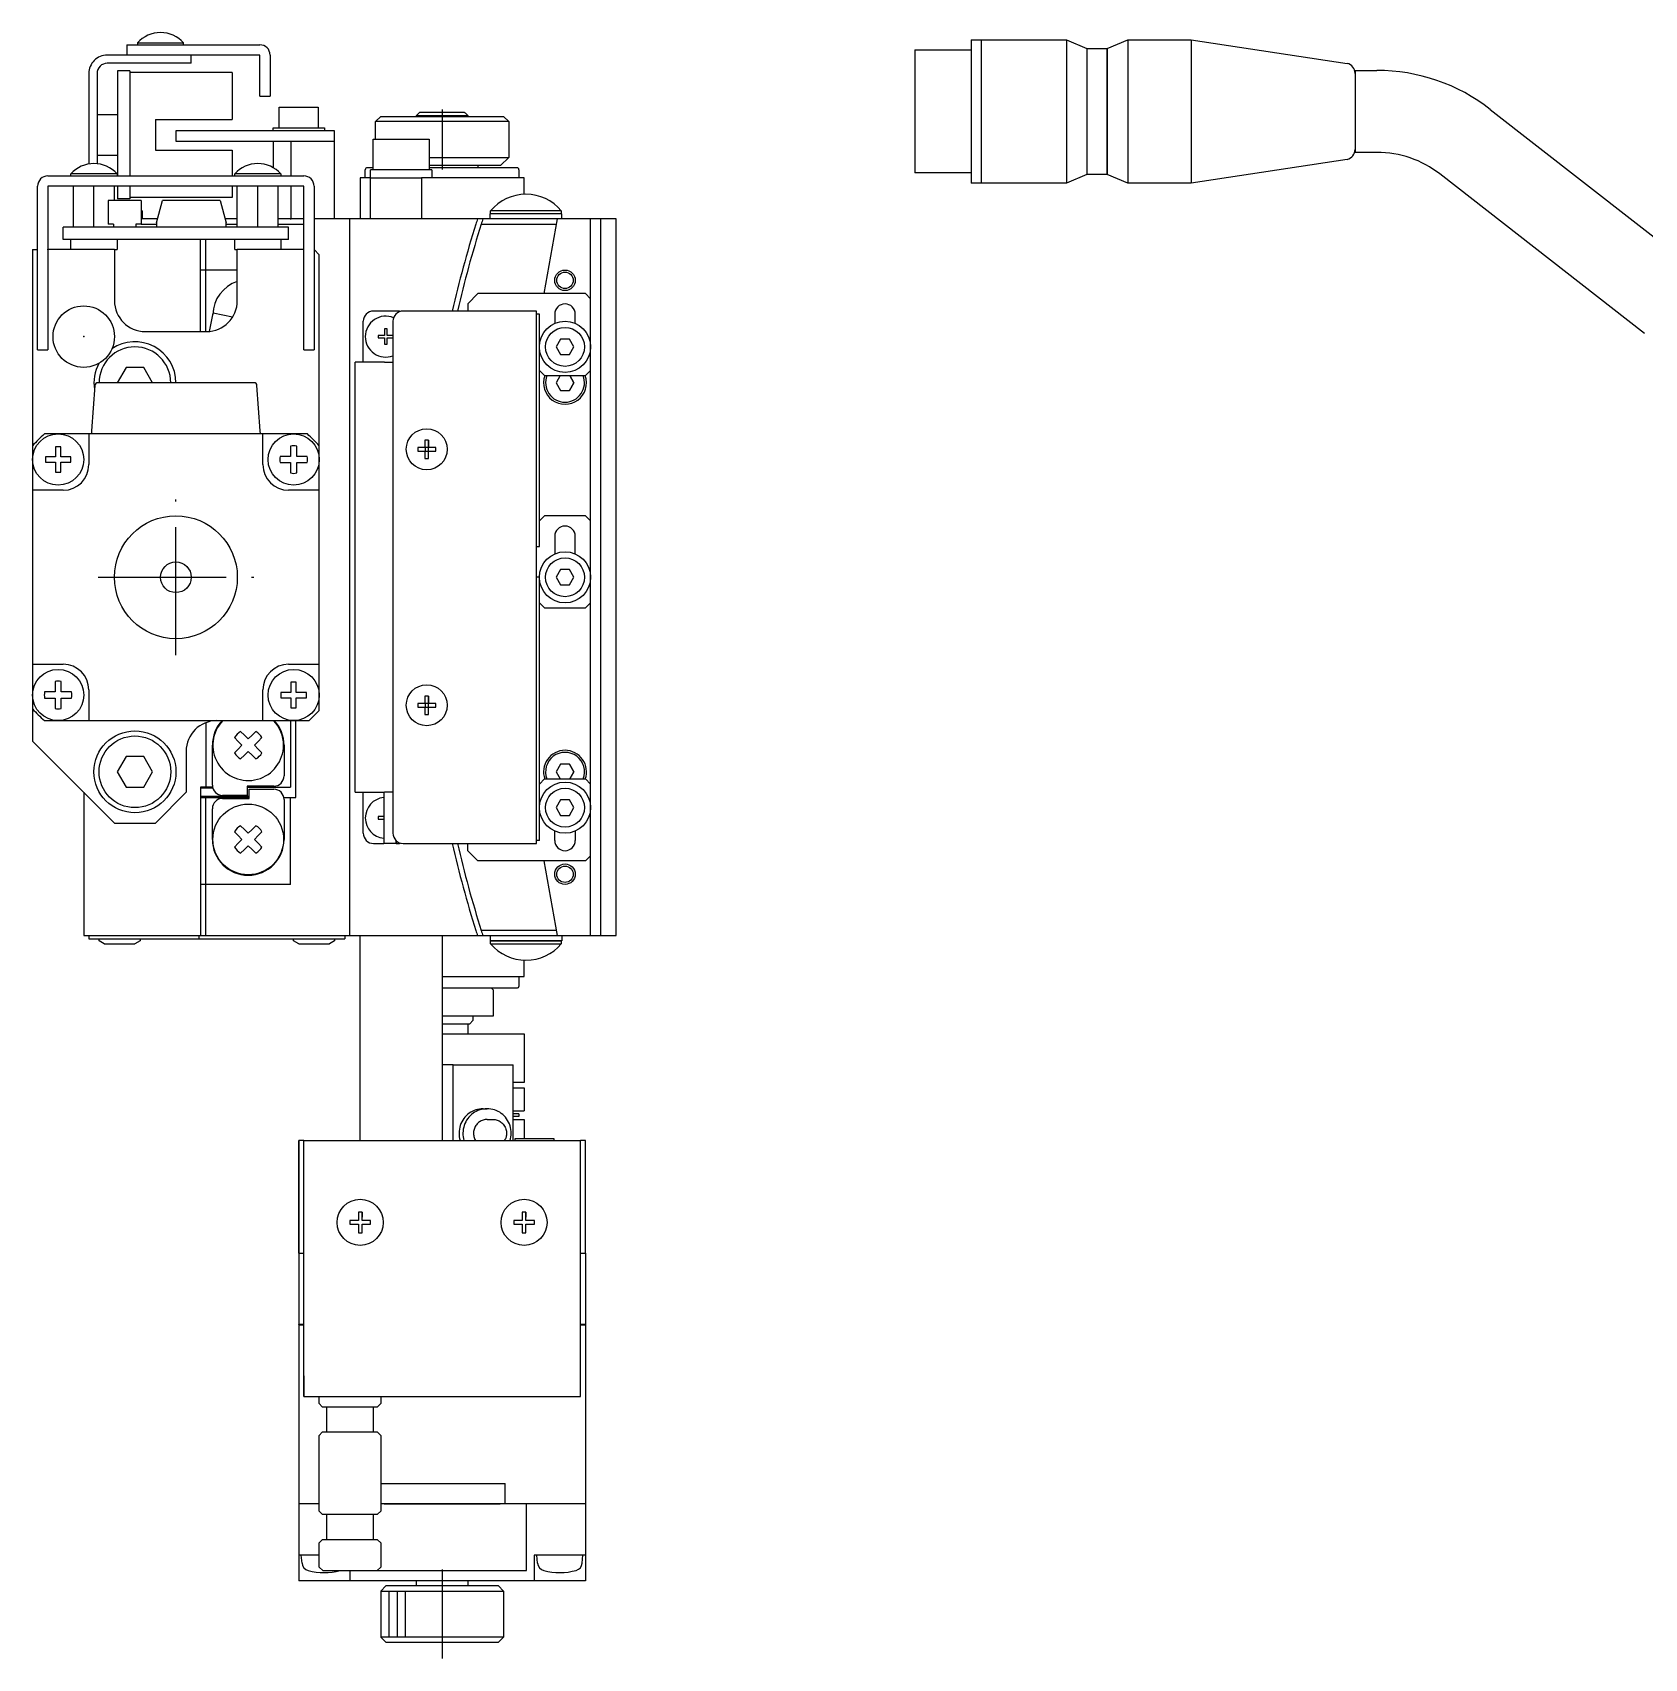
# Model space of a CAD drawing. Extents: x -87 to 396, y 22 to 492.
# Drawn here: x -87.1 to 70.3, y 202.1 to 360.9 of the extents above; entities that cross this region are included whole.
import ezdxf

# ---------------------------------------------------------------- set-up
doc = ezdxf.new("R2010")
doc.units = 0
doc.header["$LTSCALE"] = 10
doc.linetypes.add('CENTER', pattern=[2, 1.25, -0.25, 0.25, -0.25])
doc.layers.get('0').update_dxf_attribs({"linetype": 'CONTINUOUS'})
doc.layers.add('10', color=7, linetype='CONTINUOUS')

msp = doc.modelspace()

# ---------------------------------------------------------------- linework, layer by layer
at = {"color": 7, "linetype": 'CONTINUOUS'}
for p, q in [((-75.594207, 360.742959), (-75.596589, 360.747845)), ((-75.594207, 360.742959), (-75.596589, 360.747845)), ((-73.568785, 360.747845), (-73.571169, 360.742959)), ((-77.882687, 359.724371), (-77.882687, 358.724371)), ((-77.882687, 359.724371), (-64.882687, 359.724371)), ((-76.832687, 359.908685), (-74.582687, 359.908685)), ((-76.832687, 359.908685), (-76.832687, 359.724371)), ((-74.582687, 359.908685), (-72.332687, 359.908685)), ((-72.332687, 359.724371), (-72.332687, 359.908685)), ((-0.932479, 359.222473), (-0.932479, 353.222475)), ((-0.932479, 359.222473), (4.567521, 359.222473)), ((4.567521, 360.222473), (4.567521, 353.222475)), ((4.567521, 360.222473), (5.567523, 360.222473)), ((5.567523, 360.222473), (5.567523, 353.222475)), ((5.567523, 360.222473), (5.567523, 353.222475)), ((5.567523, 360.222473), (13.874523, 360.222473)), ((13.874523, 360.222473), (13.874523, 353.222475)), ((13.874523, 360.222473), (15.874523, 359.372475)), ((15.874523, 359.372475), (15.874523, 353.222475)), ((15.874523, 359.372475), (17.874523, 359.372475)), ((17.874523, 359.372475), (19.874523, 360.222473)), ((17.874523, 359.372475), (17.874523, 353.222475)), ((17.874523, 353.222475), (17.874523, 359.372475)), ((19.874523, 360.222473), (19.874523, 353.222475)), ((19.874523, 360.222473), (26.067523, 360.222473)), ((26.067523, 360.222473), (26.067523, 353.222475)), ((26.067523, 360.222473), (41.301505, 357.906799)), ((-64.882687, 358.724371), (-79.782687, 358.724371)), ((-71.582687, 357.924371), (-79.782687, 357.924371)), ((-71.582687, 357.924371), (-71.582687, 358.724371)), ((-64.882687, 354.724371), (-64.882687, 358.724371)), ((-63.882687, 358.724371), (-63.882687, 354.724371)), ((-81.582687, 356.924371), (-81.582687, 348.076929)), ((-80.782687, 356.924371), (-80.782687, 348.103901)), ((-77.582687, 357.174371), (-78.782687, 357.174371)), ((-78.782687, 357.174371), (-78.782687, 346.924371)), ((-77.582687, 357.174371), (-77.582687, 346.924371)), ((-67.582687, 357.024371), (-77.582687, 357.024371)), ((-67.582687, 357.024371), (-67.582687, 352.424371)), ((42.067523, 357.222475), (42.067523, 349.222475)), ((42.067523, 357.222475), (44.205111, 357.222475)), ((-64.882687, 354.724371), (-63.882687, 354.724371)), ((-80.782687, 352.924371), (-78.782687, 352.924371)), ((-62.982687, 353.624371), (-61.082687, 353.624371)), ((-62.982687, 351.624371), (-62.982687, 353.624371)), ((-61.082687, 353.624371), (-59.182687, 353.624371)), ((-59.182687, 353.624371), (-59.182687, 351.624371)), ((-53.582687, 352.224371), (-53.082687, 352.724371)), ((-53.082687, 352.724371), (-41.082687, 352.724371)), ((-49.582687, 352.824371), (-49.332687, 353.074371)), ((-49.582687, 352.824371), (-44.582687, 352.824371)), ((-49.582687, 352.72439), (-49.582687, 352.824371)), ((-49.332687, 353.074371), (-49.282687, 353.124371)), ((-44.882687, 353.124371), (-49.282687, 353.124371)), ((-44.882687, 353.124371), (-44.832687, 353.074371)), ((-44.832687, 353.074371), (-44.582687, 352.824371)), ((-44.582687, 352.824371), (-44.582687, 352.72439)), ((-41.082687, 352.724371), (-40.582687, 352.224371)), ((-0.932479, 353.222475), (-0.932479, 347.222477)), ((4.567521, 353.222475), (4.567521, 346.222475)), ((5.567523, 353.222475), (5.567523, 346.222475)), ((5.567523, 353.222475), (5.567523, 346.222475)), ((13.874523, 353.222475), (13.874523, 346.222475)), ((15.874523, 353.222475), (15.874523, 347.072475)), ((17.874523, 353.222475), (17.874523, 347.072475)), ((17.874523, 347.072475), (17.874523, 353.222475)), ((19.874523, 353.222475), (19.874523, 346.222475)), ((26.067523, 353.222475), (26.067523, 346.222475)), ((55.273999, 353.416829), (75.250953, 337.838619)), ((-75.082687, 352.424371), (-67.582687, 352.424371)), ((-75.082687, 352.424371), (-75.082687, 349.424371)), ((-73.082687, 351.324371), (-73.082687, 350.324371)), ((-57.582687, 351.324371), (-73.082687, 351.324371)), ((-63.582687, 351.624371), (-61.082687, 351.624371)), ((-63.582687, 351.324371), (-63.582687, 351.624371)), ((-61.082687, 351.624371), (-58.582687, 351.624371)), ((-58.582687, 351.624371), (-58.582687, 351.324371)), ((-57.582687, 342.724371), (-57.582687, 351.324371)), ((-40.582687, 352.224371), (-53.582687, 352.224371)), ((-53.582687, 350.524371), (-53.582687, 352.224371)), ((-40.582687, 352.224371), (-40.582687, 348.724371)), ((-75.082687, 349.424371), (-67.582687, 349.424371)), ((-73.082687, 350.324371), (-57.582687, 350.324371)), ((-67.582687, 349.424371), (-67.582687, 346.924371)), ((-63.582687, 350.324371), (-63.582687, 347.722447)), ((-61.819417, 346.924371), (-61.819417, 350.324371)), ((-53.832687, 350.524371), (-48.332687, 350.524371)), ((-53.832687, 347.524371), (-53.832687, 350.524371)), ((-48.332687, 350.524371), (-48.332687, 347.524371)), ((-78.782687, 348.924371), (-80.782687, 348.924371)), ((-66.096589, 347.947845), (-66.094205, 347.942958)), ((-64.071168, 347.942958), (-64.068784, 347.947845)), ((-48.332687, 348.724371), (-47.082687, 348.724371)), ((-47.082687, 347.924371), (-48.332687, 347.924371)), ((-47.082687, 348.724371), (-46.814862, 348.724371)), ((-41.382687, 347.924371), (-47.082687, 347.924371)), ((-46.814862, 348.724371), (-40.582687, 348.724371)), ((-43.582687, 347.924371), (-43.582687, 347.724371)), ((-40.582687, 348.724371), (-41.382687, 347.924371)), ((41.301505, 348.538149), (26.067523, 346.222475)), ((44.205111, 349.222475), (42.067523, 349.222475)), ((-85.582687, 346.924371), (-60.582687, 346.924371)), ((-78.832687, 347.108685), (-83.332687, 347.108685)), ((-83.332687, 346.924371), (-83.332687, 347.108685)), ((-78.832687, 347.108685), (-78.832687, 346.924371)), ((-62.832687, 347.108685), (-67.332687, 347.108685)), ((-67.332687, 346.924371), (-67.332687, 347.108685)), ((-62.832687, 347.108685), (-62.832687, 346.924371)), ((-54.082687, 346.724371), (-55.082687, 346.724371)), ((-55.082687, 346.724371), (-55.082687, 342.724371)), ((-54.582687, 346.724371), (-54.582687, 347.524371)), ((-53.832687, 347.724371), (-54.382687, 347.724371)), ((-48.082687, 347.524371), (-54.082687, 347.524371)), ((-54.082687, 346.724371), (-54.082687, 347.524371)), ((-54.082687, 342.724371), (-54.082687, 346.724371)), ((-54.082687, 346.724371), (-49.082687, 346.724371)), ((-39.082687, 346.724371), (-49.082687, 346.724371)), ((-49.082687, 346.724371), (-49.082687, 342.724371)), ((-39.782687, 347.724371), (-48.332687, 347.724371)), ((-48.082687, 347.524371), (-48.082687, 346.724371)), ((-39.582687, 347.524371), (-39.582687, 346.724371)), ((-39.082687, 345.120398), (-39.082687, 346.724371)), ((4.567521, 347.222477), (-0.932479, 347.222477)), ((5.567523, 346.222475), (4.567521, 346.222475)), ((13.874523, 346.222475), (5.567523, 346.222475)), ((15.874523, 347.072475), (13.874523, 346.222475)), ((17.874523, 347.072475), (15.874523, 347.072475)), ((19.874523, 346.222475), (17.874523, 347.072475)), ((26.067523, 346.222475), (19.874523, 346.222475)), ((70.331447, 331.530017), (50.354493, 347.108227)), ((-86.582687, 329.924371), (-86.582687, 345.924371)), ((-85.582687, 345.924371), (-85.582687, 329.924371)), ((-60.582687, 345.924371), (-85.582687, 345.924371)), ((-83.082687, 341.924371), (-83.082687, 345.924371)), ((-81.082687, 341.924371), (-81.082687, 345.924371)), ((-79.082687, 344.524371), (-79.082687, 345.924371)), ((-78.782687, 345.924371), (-78.782687, 344.674371)), ((-77.582687, 344.674371), (-78.782687, 344.674371)), ((-77.582687, 345.924371), (-77.582687, 344.674371)), ((-67.582687, 344.824371), (-77.582687, 344.824371)), ((-67.582687, 345.924371), (-67.582687, 344.824371)), ((-67.082687, 341.924371), (-67.082687, 345.924371)), ((-65.082687, 341.924371), (-65.082687, 345.924371)), ((-63.082687, 341.924371), (-63.082687, 345.924371)), ((-61.819417, 342.724371), (-61.819417, 345.924371)), ((-60.582687, 329.924371), (-60.582687, 345.924371)), ((-59.582687, 345.924371), (-59.582687, 329.924371)), ((-76.482687, 344.524371), (-79.682687, 344.524371)), ((-79.682687, 344.524371), (-79.682687, 342.224371)), ((-76.482687, 344.524371), (-76.482687, 342.224371)), ((-76.382687, 343.524371), (-76.482687, 343.524371)), ((-76.382687, 343.524371), (-76.382687, 342.724371)), ((-74.982687, 342.324371), (-74.393198, 344.524371)), ((-68.772175, 344.524371), (-74.393198, 344.524371)), ((-68.772175, 344.524371), (-68.182687, 342.324371)), ((-42.343229, 343.224371), (-42.393229, 343.224371)), ((-35.393229, 343.224371), (-42.393229, 343.224371)), ((-42.393229, 342.724371), (-42.393229, 343.224371)), ((-42.343229, 343.224371), (-42.343229, 343.524371)), ((-35.443229, 343.524371), (-35.443229, 343.224371)), ((-35.393229, 343.224371), (-35.443229, 343.224371)), ((-35.384686, 343.224371), (-35.393229, 343.224371)), ((-35.384686, 343.224371), (-35.393229, 343.224371)), ((-35.384686, 342.724371), (-35.384686, 343.224371)), ((-62.082687, 341.924371), (-84.082687, 341.924371)), ((-84.082687, 340.724371), (-84.082687, 341.924371)), ((-79.182687, 342.224371), (-79.682687, 342.224371)), ((-79.182687, 342.224371), (-79.182687, 341.924371)), ((-76.982687, 342.224371), (-76.982687, 341.924371)), ((-76.482687, 342.224371), (-76.982687, 342.224371)), ((-74.875507, 342.724371), (-76.482687, 342.724371)), ((-76.482687, 342.224371), (-74.982687, 342.224371)), ((-74.982687, 342.324371), (-74.982687, 341.924371)), ((-67.082687, 342.724371), (-68.289866, 342.724371)), ((-68.182687, 341.924371), (-68.182687, 342.324371)), ((-68.182687, 342.224371), (-67.082687, 342.224371)), ((-61.90758, 342.724371), (-63.082687, 342.724371)), ((-63.082687, 342.224371), (-60.582687, 342.224371)), ((-62.082687, 340.724371), (-62.082687, 341.924371)), ((-61.90758, 342.724371), (-61.819417, 342.724371)), ((-60.582687, 342.724371), (-61.819417, 342.724371)), ((-56.082687, 342.724371), (-59.582687, 342.724371)), ((-56.082687, 272.724371), (-56.082687, 342.724371)), ((-30.082687, 342.724371), (-56.082687, 342.724371)), ((-43.261439, 342.224371), (-35.90758, 342.224371)), ((-37.106604, 335.424371), (-35.819417, 342.724371)), ((-32.582687, 272.724371), (-32.582687, 342.724371)), ((-31.582687, 272.724371), (-31.582687, 342.724371)), ((-30.082687, 272.724371), (-30.082687, 342.724371)), ((-62.082687, 340.724371), (-84.082687, 340.724371)), ((-83.332687, 339.724371), (-83.332687, 340.724371)), ((-78.832687, 340.724371), (-78.832687, 339.724371)), ((-70.669655, 331.724371), (-70.669655, 340.724371)), ((-70.15344, 331.724371), (-70.15344, 340.724371)), ((-67.332687, 339.724371), (-67.332687, 340.724371)), ((-62.832687, 340.724371), (-62.832687, 339.724371)), ((-87.082687, 339.724371), (-87.082687, 291.724371)), ((-87.082687, 339.724371), (-86.582687, 339.724371)), ((-79.082687, 339.724371), (-85.582687, 339.724371)), ((-79.082687, 339.724371), (-79.082687, 334.724371)), ((-79.082687, 339.724371), (-78.832687, 339.724371)), ((-67.332687, 339.724371), (-67.082687, 339.724371)), ((-67.082687, 334.724371), (-67.082687, 339.724371)), ((-60.582687, 339.724371), (-67.082687, 339.724371)), ((-59.582687, 339.724371), (-59.082687, 339.224371)), ((-59.082687, 294.724371), (-59.082687, 339.224371)), ((-67.082687, 337.724371), (-70.669655, 337.724371)), ((-44.582687, 334.424371), (-43.582687, 335.424371)), ((-33.082687, 335.424371), (-43.582687, 335.424371)), ((-33.082687, 335.424371), (-32.582687, 334.924371)), ((-69.790046, 331.738678), (-69.446849, 333.50427)), ((-67.539256, 333.133471), (-69.446849, 333.50427)), ((-51.382687, 333.724371), (-53.782687, 333.724371)), ((-38.882687, 333.724371), (-50.882687, 333.724371)), ((-44.582687, 334.424371), (-44.582687, 333.724371)), ((-37.882687, 333.724371), (-38.882687, 333.724371)), ((-37.882687, 281.724371), (-37.882687, 333.724371)), ((-54.782687, 328.724371), (-54.782687, 332.724371)), ((-52.707687, 331.974371), (-52.707687, 331.349371)), ((-52.457687, 331.974371), (-52.707687, 331.974371)), ((-52.457687, 331.349371), (-52.457687, 331.974371)), ((-51.882687, 332.724371), (-51.882687, 282.724371)), ((-37.582687, 333.424371), (-37.882687, 333.424371)), ((-37.582687, 310.724371), (-37.582687, 333.424371)), ((-36.082687, 333.424371), (-36.082687, 332.515659)), ((-34.082687, 332.515659), (-34.082687, 333.424371)), ((-76.082687, 331.724371), (-70.082687, 331.724371)), ((-52.707687, 331.349371), (-53.332687, 331.349371)), ((-53.332687, 331.349371), (-53.332687, 331.099371)), ((-53.332687, 331.099371), (-52.707687, 331.099371)), ((-52.707687, 331.099371), (-52.707687, 330.474371)), ((-52.707687, 330.474371), (-52.457687, 330.474371)), ((-51.882687, 331.349371), (-52.457687, 331.349371)), ((-52.457687, 331.099371), (-51.882687, 331.099371)), ((-52.457687, 330.474371), (-52.457687, 331.099371)), ((-35.515699, 330.974371), (-35.948712, 330.224371)), ((-34.649674, 330.974371), (-35.515699, 330.974371)), ((-34.216661, 330.224371), (-34.649674, 330.974371)), ((-86.582687, 329.924371), (-85.582687, 329.924371)), ((-60.582687, 329.924371), (-59.582687, 329.924371)), ((-55.582687, 286.724371), (-55.582687, 328.724371)), ((-55.488994, 328.724371), (-55.582687, 328.724371)), ((-53.613647, 328.724371), (-55.488994, 328.724371)), ((-52.70734, 328.724371), (-53.613647, 328.724371)), ((-52.70734, 328.724371), (-51.882687, 328.724371)), ((-35.948712, 330.224371), (-35.515699, 329.474371)), ((-35.515699, 329.474371), (-34.649674, 329.474371)), ((-34.649674, 329.474371), (-34.216661, 330.224371)), ((-77.948712, 328.224371), (-78.814737, 326.724371)), ((-76.216661, 328.224371), (-77.948712, 328.224371)), ((-75.350636, 326.724371), (-76.216661, 328.224371)), ((-37.082687, 327.424371), (-37.582687, 327.924371)), ((-37.082687, 327.424371), (-33.082687, 327.424371)), ((-35.544567, 327.424371), (-35.948712, 326.724371)), ((-34.216661, 326.724371), (-34.620806, 327.424371)), ((-34.620806, 327.424371), (-34.216661, 326.724371)), ((-32.582687, 327.924371), (-33.082687, 327.424371)), ((-81.002567, 326.445298), (-81.311709, 322.024371)), ((-65.462075, 326.724371), (-80.703298, 326.724371)), ((-64.853665, 322.024371), (-65.162806, 326.445298)), ((-35.948712, 326.724371), (-35.515699, 325.974371)), ((-35.515699, 325.974371), (-34.649674, 325.974371)), ((-34.649674, 325.974371), (-34.216661, 326.724371)), ((-34.216661, 326.724371), (-34.649674, 325.974371)), ((-84.582687, 321.724371), (-85.927919, 321.724371)), ((-81.582687, 321.724371), (-84.582687, 321.724371)), ((-64.582687, 321.724371), (-81.582687, 321.724371)), ((-81.582687, 321.724371), (-81.582687, 318.724371)), ((-81.311709, 322.024371), (-81.332687, 321.724371)), ((-64.832687, 321.724371), (-64.853665, 322.024371)), ((-64.582687, 318.724371), (-64.582687, 321.724371)), ((-61.582687, 321.724371), (-64.582687, 321.724371)), ((-60.237454, 321.724371), (-61.582687, 321.724371)), ((-48.762687, 321.110733), (-48.762687, 320.404371)), ((-48.402687, 321.110733), (-48.762687, 321.110733)), ((-48.402687, 320.404371), (-48.402687, 321.110733)), ((-48.402687, 321.110733), (-48.402687, 320.404371)), ((-85.83092, 319.484371), (-85.83092, 318.964371)), ((-84.842687, 319.484371), (-85.83092, 319.484371)), ((-84.842687, 320.472604), (-84.842687, 319.484371)), ((-84.322687, 320.472604), (-84.842687, 320.472604)), ((-84.322687, 319.484371), (-84.322687, 320.472604)), ((-83.334453, 319.484371), (-84.322687, 319.484371)), ((-83.334453, 318.964371), (-83.334453, 319.484371)), ((-61.882687, 319.524371), (-62.898931, 319.524371)), ((-61.882687, 320.540616), (-61.882687, 319.524371)), ((-61.282687, 319.524371), (-61.282687, 320.540616)), ((-60.266442, 319.524371), (-61.282687, 319.524371)), ((-49.469048, 320.404371), (-49.469048, 320.044371)), ((-48.762687, 320.404371), (-49.469048, 320.404371)), ((-49.469048, 320.044371), (-48.762687, 320.044371)), ((-48.752314, 320.393999), (-48.762687, 320.404371)), ((-48.752314, 320.054743), (-48.762687, 320.044371)), ((-48.762687, 320.044371), (-48.762687, 319.33801)), ((-48.762687, 319.33801), (-48.402687, 319.33801)), ((-48.752314, 320.393999), (-48.752314, 320.054743)), ((-48.413059, 320.393999), (-48.752314, 320.393999)), ((-48.752314, 320.054743), (-48.413059, 320.054743)), ((-48.413059, 320.393999), (-48.402687, 320.404371)), ((-48.413059, 320.054743), (-48.413059, 320.393999)), ((-48.413059, 320.054743), (-48.402687, 320.044371)), ((-47.696325, 320.404371), (-48.402687, 320.404371)), ((-48.402687, 320.044371), (-47.696325, 320.044371)), ((-48.402687, 319.33801), (-48.402687, 320.044371)), ((-48.402687, 319.33801), (-48.402687, 320.044371)), ((-47.696325, 320.044371), (-47.696325, 320.404371)), ((-85.83092, 318.964371), (-84.842687, 318.964371)), ((-84.842687, 318.964371), (-84.842687, 317.976138)), ((-84.842687, 317.976138), (-84.322687, 317.976138)), ((-84.322687, 318.964371), (-83.334453, 318.964371)), ((-84.322687, 317.976138), (-84.322687, 318.964371)), ((-62.898931, 318.924371), (-61.882687, 318.924371)), ((-61.882687, 318.924371), (-61.882687, 317.908126)), ((-61.282687, 317.908126), (-61.282687, 318.924371)), ((-61.282687, 318.924371), (-60.266442, 318.924371)), ((-84.082687, 316.224371), (-87.082687, 316.224371)), ((-59.082687, 316.224371), (-62.082687, 316.224371)), ((-37.582687, 313.224371), (-37.082687, 313.724371)), ((-33.082687, 313.724371), (-37.082687, 313.724371)), ((-33.082687, 313.724371), (-32.582687, 313.224371)), ((-36.082687, 311.724371), (-36.082687, 310.015659)), ((-34.082687, 310.015659), (-34.082687, 311.724371)), ((-37.882687, 310.724371), (-37.582687, 310.724371)), ((-35.515699, 308.474371), (-35.948712, 307.724371)), ((-34.649674, 308.474371), (-35.515699, 308.474371)), ((-34.216661, 307.724371), (-34.649674, 308.474371)), ((-37.582687, 307.724371), (-37.882687, 307.724371)), ((-37.582687, 282.024371), (-37.582687, 307.724371)), ((-35.948712, 307.724371), (-35.515699, 306.974371)), ((-35.515699, 306.974371), (-34.649674, 306.974371)), ((-34.649674, 306.974371), (-34.216661, 307.724371)), ((-37.082687, 304.724371), (-37.582687, 305.224371)), ((-32.582687, 305.224371), (-33.082687, 304.724371)), ((-37.082687, 304.724371), (-33.082687, 304.724371)), ((-87.082687, 299.224371), (-84.082687, 299.224371)), ((-62.082687, 299.224371), (-59.082687, 299.224371)), ((-84.882687, 297.540616), (-84.882687, 296.524371)), ((-84.282687, 296.524371), (-84.282687, 297.540616)), ((-61.842687, 297.472604), (-61.842687, 296.484371)), ((-61.322687, 297.472604), (-61.842687, 297.472604)), ((-61.322687, 296.484371), (-61.322687, 297.472604)), ((-84.882687, 296.524371), (-85.898931, 296.524371)), ((-85.898931, 295.924371), (-84.882687, 295.924371)), ((-84.882687, 295.924371), (-84.882687, 294.908126)), ((-83.266442, 296.524371), (-84.282687, 296.524371)), ((-84.282687, 295.924371), (-83.266442, 295.924371)), ((-84.282687, 294.908126), (-84.282687, 295.924371)), ((-81.582687, 296.724371), (-81.582687, 293.724371)), ((-64.582687, 293.724371), (-64.582687, 296.724371)), ((-62.83092, 296.484371), (-62.83092, 295.964371)), ((-61.842687, 296.484371), (-62.83092, 296.484371)), ((-62.83092, 295.964371), (-61.842687, 295.964371)), ((-61.842687, 295.964371), (-61.842687, 294.976138)), ((-60.334453, 296.484371), (-61.322687, 296.484371)), ((-61.322687, 295.964371), (-60.334453, 295.964371)), ((-61.322687, 294.976138), (-61.322687, 295.964371)), ((-60.334453, 295.964371), (-60.334453, 296.484371)), ((-49.469048, 295.404371), (-49.469048, 295.044371)), ((-48.762687, 295.404371), (-49.469048, 295.404371)), ((-48.402687, 296.110733), (-48.762687, 296.110733)), ((-48.762687, 296.110733), (-48.762687, 295.404371)), ((-48.752314, 295.393999), (-48.762687, 295.404371)), ((-48.752314, 295.393999), (-48.752314, 295.054743)), ((-48.413059, 295.393999), (-48.752314, 295.393999)), ((-48.413059, 295.393999), (-48.402687, 295.404371)), ((-48.413059, 295.054743), (-48.413059, 295.393999)), ((-48.402687, 295.404371), (-48.402687, 296.110733)), ((-48.402687, 296.110733), (-48.402687, 295.404371)), ((-47.696325, 295.404371), (-48.402687, 295.404371)), ((-47.696325, 295.044371), (-47.696325, 295.404371)), ((-61.842687, 294.976138), (-61.322687, 294.976138)), ((-59.082687, 294.724371), (-60.082687, 293.724371)), ((-49.469048, 295.044371), (-48.762687, 295.044371)), ((-48.752314, 295.054743), (-48.762687, 295.044371)), ((-48.762687, 295.044371), (-48.762687, 294.33801)), ((-48.762687, 294.33801), (-48.402687, 294.33801)), ((-48.752314, 295.054743), (-48.413059, 295.054743)), ((-48.413059, 295.054743), (-48.402687, 295.044371)), ((-48.402687, 295.044371), (-47.696325, 295.044371)), ((-48.402687, 294.33801), (-48.402687, 295.044371)), ((-48.402687, 294.33801), (-48.402687, 295.044371)), ((-85.927919, 293.724371), (-60.082687, 293.724371)), ((-70.15344, 293.526778), (-70.15344, 287.224371)), ((-70.15344, 293.526778), (-70.15344, 287.724371)), ((-66.39543, 292.307643), (-66.767601, 292.660342)), ((-66.019224, 291.940125), (-66.39543, 292.307643)), ((-66.019224, 291.940125), (-65.643018, 292.307643)), ((-65.643018, 292.307643), (-65.270847, 292.660342)), ((-61.876466, 293.724371), (-61.876466, 287.224371)), ((-61.357979, 286.224371), (-61.357979, 293.724371)), ((-79.082687, 283.724371), (-87.082687, 291.724371)), ((-72.082687, 290.724371), (-72.082687, 286.724371)), ((-69.519224, 287.424371), (-69.519224, 291.324371)), ((-67.002496, 291.700577), (-67.355195, 292.072748)), ((-67.002496, 290.948165), (-67.355195, 290.575994)), ((-66.634978, 291.324371), (-67.002496, 291.700577)), ((-66.634978, 291.324371), (-67.002496, 290.948165)), ((-66.019224, 290.708617), (-66.39543, 290.341099)), ((-66.019224, 290.708617), (-65.643018, 290.341099)), ((-65.40347, 291.324371), (-65.035952, 291.700577)), ((-65.40347, 291.324371), (-65.035952, 290.948165)), ((-65.035952, 291.700577), (-64.683254, 292.072748)), ((-65.035952, 290.948165), (-64.683254, 290.575994)), ((-62.519224, 291.324371), (-62.519224, 288.324371)), ((-77.948712, 290.224371), (-78.814737, 288.724371)), ((-76.216661, 290.224371), (-77.948712, 290.224371)), ((-75.350636, 288.724371), (-76.216661, 290.224371)), ((-66.39543, 290.341099), (-66.767601, 289.988401)), ((-65.643018, 290.341099), (-65.270847, 289.988401)), ((-35.515699, 289.474371), (-35.948712, 288.724371)), ((-34.649674, 289.474371), (-35.515699, 289.474371)), ((-34.216661, 288.724371), (-34.649674, 289.474371)), ((-34.649674, 289.474371), (-34.216661, 288.724371)), ((-78.814737, 288.724371), (-77.948712, 287.224371)), ((-76.216661, 287.224371), (-75.350636, 288.724371)), ((-37.082687, 288.024371), (-37.582687, 287.524371)), ((-37.082687, 288.024371), (-33.082687, 288.024371)), ((-35.948712, 288.724371), (-35.544567, 288.024371)), ((-34.620806, 288.024371), (-34.216661, 288.724371)), ((-34.216661, 288.724371), (-34.620806, 288.024371)), ((-32.582687, 287.524371), (-33.082687, 288.024371)), ((-82.082687, 286.724371), (-82.082687, 272.724371)), ((-77.948712, 287.224371), (-76.216661, 287.224371)), ((-72.082687, 286.724371), (-75.082687, 283.724371)), ((-70.669655, 287.224371), (-70.669655, 272.724371)), ((-69.49902, 287.224371), (-70.669655, 287.224371)), ((-69.473164, 287.124371), (-70.669655, 287.124371)), ((-65.919224, 286.324371), (-70.669655, 286.324371)), ((-70.669655, 286.224371), (-65.919224, 286.224371)), ((-70.15344, 277.724371), (-70.15344, 286.224371)), ((-69.52004, 286.324371), (-66.95954, 286.324371)), ((-66.119224, 286.424371), (-68.519224, 286.424371)), ((-68.519224, 286.124371), (-65.919224, 286.124371)), ((-66.95954, 286.324371), (-66.298459, 286.324371)), ((-66.922507, 286.324371), (-66.921795, 286.324371)), ((-66.922507, 286.324371), (-66.914009, 286.324371)), ((-66.921795, 286.324371), (-66.922507, 286.324371)), ((-66.082687, 286.324371), (-66.922507, 286.324371)), ((-65.919224, 286.324371), (-66.922507, 286.324371)), ((-66.922507, 286.324371), (-66.571085, 286.324371)), ((-66.922507, 286.324371), (-66.571085, 286.324371)), ((-66.082687, 286.324371), (-66.922507, 286.324371)), ((-66.922507, 286.324371), (-66.914009, 286.324371)), ((-66.922507, 286.324371), (-66.298459, 286.324371)), ((-66.921795, 286.324371), (-66.914009, 286.324371)), ((-66.921795, 286.324371), (-66.914009, 286.324371)), ((-66.310612, 286.324371), (-66.571085, 286.324371)), ((-66.571085, 286.324371), (-66.310612, 286.324371)), ((-66.310612, 286.324371), (-66.298459, 286.324371)), ((-66.310612, 286.324371), (-66.298459, 286.324371)), ((-66.119224, 287.324371), (-66.119224, 286.424371)), ((-63.519224, 287.324371), (-66.119224, 287.324371)), ((-66.119224, 287.224371), (-61.876466, 287.224371)), ((-65.919224, 287.024371), (-63.519224, 287.024371)), ((-65.919224, 286.124371), (-65.919224, 287.024371)), ((-62.539428, 286.224371), (-62.530147, 286.224371)), ((-62.530147, 286.224371), (-61.357979, 286.224371)), ((-62.519224, 286.024371), (-62.519224, 282.124371)), ((-61.876466, 277.724371), (-61.876466, 286.224371)), ((-55.582687, 286.724371), (-55.488994, 286.724371)), ((-55.488994, 286.724371), (-53.613647, 286.724371)), ((-54.782687, 282.724371), (-54.782687, 286.724371)), ((-53.613647, 286.724371), (-52.70734, 286.724371)), ((-52.782687, 286.724371), (-52.782687, 281.724371)), ((-51.882687, 286.724371), (-52.70734, 286.724371)), ((-35.515699, 285.974371), (-35.948712, 285.224371)), ((-34.649674, 285.974371), (-35.515699, 285.974371)), ((-34.216661, 285.224371), (-34.649674, 285.974371)), ((-70.15344, 272.724371), (-70.15344, 285.724371)), ((-69.519224, 282.124371), (-69.519224, 285.124371)), ((-61.876466, 278.224371), (-61.876466, 285.724371)), ((-53.332687, 284.349371), (-53.332687, 284.099371)), ((-52.782687, 284.349371), (-53.332687, 284.349371)), ((-35.948712, 285.224371), (-35.515699, 284.474371)), ((-35.515699, 284.474371), (-34.649674, 284.474371)), ((-34.649674, 284.474371), (-34.216661, 285.224371)), ((-79.082687, 283.724371), (-75.082687, 283.724371)), ((-67.002496, 282.500577), (-67.355195, 282.872748)), ((-66.39543, 283.107643), (-66.767601, 283.460342)), ((-66.019224, 282.740125), (-66.39543, 283.107643)), ((-66.019224, 282.740125), (-65.643018, 283.107643)), ((-65.643018, 283.107643), (-65.270847, 283.460342)), ((-65.035952, 282.500577), (-64.683254, 282.872748)), ((-53.332687, 284.099371), (-52.782687, 284.099371)), ((-36.082687, 282.024371), (-36.082687, 282.933083)), ((-34.082687, 282.933083), (-34.082687, 282.024371)), ((-67.002496, 281.748165), (-67.355195, 281.375994)), ((-66.634978, 282.124371), (-67.002496, 282.500577)), ((-66.634978, 282.124371), (-67.002496, 281.748165)), ((-66.39543, 281.141099), (-66.767601, 280.788401)), ((-66.019224, 281.508617), (-66.39543, 281.141099)), ((-66.019224, 281.508617), (-65.643018, 281.141099)), ((-65.643018, 281.141099), (-65.270847, 280.788401)), ((-65.40347, 282.124371), (-65.035952, 282.500577)), ((-65.40347, 282.124371), (-65.035952, 281.748165)), ((-65.035952, 281.748165), (-64.683254, 281.375994)), ((-53.782687, 281.724371), (-52.782687, 281.724371)), ((-51.582687, 281.724371), (-52.782687, 281.724371)), ((-51.582687, 282.010228), (-51.582687, 281.724371)), ((-51.582687, 281.724371), (-51.582687, 282.010228)), ((-51.582687, 281.724371), (-51.382687, 281.724371)), ((-50.882687, 281.724371), (-38.882687, 281.724371)), ((-44.582687, 281.024371), (-44.582687, 281.724371)), ((-38.882687, 281.724371), (-37.882687, 281.724371)), ((-37.582687, 282.024371), (-37.882687, 282.024371)), ((-44.582687, 281.024371), (-43.582687, 280.024371)), ((-33.082687, 280.024371), (-43.582687, 280.024371)), ((-35.819417, 272.724371), (-37.106604, 280.024371)), ((-33.082687, 280.024371), (-32.582687, 280.524371)), ((-61.876466, 277.724371), (-70.669655, 277.724371)), ((-35.90758, 273.224371), (-43.261439, 273.224371)), ((-82.082687, 272.724371), (-56.082687, 272.724371)), ((-81.582687, 272.724371), (-81.582687, 272.424371)), ((-81.582687, 272.424371), (-56.582687, 272.424371)), ((-80.582687, 272.213046), (-80.582687, 272.424371)), ((-80.082687, 271.924371), (-80.582687, 272.213046)), ((-80.082687, 271.924371), (-77.082687, 271.924371)), ((-76.582687, 272.213046), (-77.082687, 271.924371)), ((-76.582687, 272.424371), (-76.582687, 272.213046)), ((-70.827056, 272.724371), (-70.827056, 272.424371)), ((-61.582687, 272.213046), (-61.582687, 272.424371)), ((-61.082687, 271.924371), (-61.582687, 272.213046)), ((-61.082687, 271.924371), (-58.082687, 271.924371)), ((-57.582687, 272.213046), (-58.082687, 271.924371)), ((-57.582687, 272.424371), (-57.582687, 272.213046)), ((-56.582687, 272.724371), (-56.582687, 272.424371)), ((-56.082687, 272.724371), (-30.082687, 272.724371)), ((-55.082687, 252.724371), (-55.082687, 272.724371)), ((-47.082687, 272.724371), (-47.082687, 252.724371)), ((-42.393229, 272.724371), (-42.393229, 272.224371)), ((-35.393229, 272.224371), (-42.393229, 272.224371)), ((-42.343229, 272.224371), (-42.393229, 272.224371)), ((-42.343229, 272.224371), (-35.443229, 272.224371)), ((-42.343229, 271.924371), (-42.343229, 272.224371)), ((-35.393229, 272.224371), (-35.443229, 272.224371)), ((-35.443229, 272.224371), (-35.443229, 271.924371)), ((-35.384686, 272.224371), (-35.393229, 272.224371)), ((-35.384686, 272.224371), (-35.393229, 272.224371)), ((-35.384686, 272.724371), (-35.384686, 272.224371)), ((-39.082687, 268.724371), (-39.082687, 270.371245)), ((-47.082687, 268.724371), (-39.082687, 268.724371)), ((-39.582687, 268.724371), (-39.582687, 267.774371)), ((-47.082687, 267.624371), (-39.732687, 267.624371)), ((-42.282687, 267.624371), (-42.082687, 267.424371)), ((-42.082687, 267.424371), (-42.082687, 267.124371)), ((-42.082687, 267.124371), (-42.082687, 264.874371)), ((-42.082687, 264.874371), (-47.082687, 264.874371)), ((-47.082687, 264.124371), (-44.382687, 264.124371)), ((-44.582687, 264.124371), (-44.582687, 263.124371)), ((-44.082687, 264.424371), (-44.382687, 264.124371)), ((-44.082687, 264.874352), (-44.082687, 264.424371)), ((-47.082687, 263.124371), (-39.082687, 263.124371)), ((-39.082687, 263.124371), (-39.082687, 258.374371)), ((-46.020579, 260.124372), (-47.082687, 260.124372)), ((-46.020579, 260.124372), (-40.130816, 260.124372)), ((-46.020579, 252.724371), (-46.020579, 260.124372)), ((-40.130816, 252.724371), (-40.130816, 260.124372)), ((-39.082687, 258.374371), (-40.130816, 258.374371)), ((-40.130816, 257.874371), (-39.082687, 257.874371)), ((-39.082687, 257.874371), (-39.082687, 255.624371)), ((-43.796916, 255.709146), (-43.969009, 255.645148)), ((-43.620463, 255.759328), (-43.796916, 255.709146)), ((-43.440715, 255.795391), (-43.620463, 255.759328)), ((-43.415298, 255.709146), (-43.587391, 255.645148)), ((-43.25876, 255.817116), (-43.440715, 255.795391)), ((-43.238845, 255.759328), (-43.415298, 255.709146)), ((-43.075698, 255.824372), (-43.25876, 255.817116)), ((-43.059097, 255.795391), (-43.238845, 255.759328)), ((-43.075698, 255.824372), (-42.69408, 255.824372)), ((-42.877142, 255.817116), (-43.059097, 255.795391)), ((-42.69408, 255.824372), (-42.877142, 255.817116)), ((-42.509237, 255.816974), (-42.69408, 255.824372)), ((-42.325535, 255.794824), (-42.509237, 255.816974)), ((-42.144105, 255.75806), (-42.325535, 255.794824)), ((-41.966065, 255.706908), (-42.144105, 255.75806)), ((-41.792514, 255.641683), (-41.966065, 255.706908)), ((-45.307304, 254.193637), (-45.359233, 254.014662)), ((-45.24188, 254.367961), (-45.307304, 254.193637)), ((-45.163358, 254.536578), (-45.24188, 254.367961)), ((-45.072211, 254.69847), (-45.163358, 254.536578)), ((-44.968992, 254.852657), (-45.072211, 254.69847)), ((-44.925686, 254.193637), (-44.977615, 254.014662)), ((-44.854324, 254.998208), (-44.968992, 254.852657)), ((-44.860262, 254.367961), (-44.925686, 254.193637)), ((-44.78174, 254.536578), (-44.860262, 254.367961)), ((-44.728901, 255.134242), (-44.854324, 254.998208)), ((-44.690593, 254.69847), (-44.78174, 254.536578)), ((-44.59348, 255.259936), (-44.728901, 255.134242)), ((-44.587374, 254.852657), (-44.690593, 254.69847)), ((-44.448882, 255.374531), (-44.59348, 255.259936)), ((-44.472706, 254.998208), (-44.587374, 254.852657)), ((-44.347283, 255.134242), (-44.472706, 254.998208)), ((-44.29598, 255.477333), (-44.448882, 255.374531)), ((-44.211862, 255.259936), (-44.347283, 255.134242)), ((-44.135699, 255.567721), (-44.29598, 255.477333)), ((-44.067264, 255.374531), (-44.211862, 255.259936)), ((-43.969009, 255.645148), (-44.135699, 255.567721)), ((-43.914362, 255.477333), (-44.067264, 255.374531)), ((-43.754081, 255.567721), (-43.914362, 255.477333)), ((-43.848796, 254.086754), (-43.89459, 253.996055)), ((-43.796412, 254.173672), (-43.848796, 254.086754)), ((-43.737736, 254.256313), (-43.796412, 254.173672)), ((-43.587391, 255.645148), (-43.754081, 255.567721)), ((-43.673103, 254.334206), (-43.737736, 254.256313)), ((-43.602882, 254.406906), (-43.673103, 254.334206)), ((-43.527473, 254.473997), (-43.602882, 254.406906)), ((-43.447307, 254.535098), (-43.527473, 254.473997)), ((-43.362843, 254.589858), (-43.447307, 254.535098)), ((-43.274561, 254.637966), (-43.362843, 254.589858)), ((-43.182965, 254.679147), (-43.274561, 254.637966)), ((-43.088579, 254.713166), (-43.182965, 254.679147)), ((-42.991942, 254.739829), (-43.088579, 254.713166)), ((-42.893604, 254.758983), (-42.991942, 254.739829)), ((-42.794127, 254.770519), (-42.893604, 254.758983)), ((-42.69408, 254.774372), (-42.794127, 254.770519)), ((-42.69408, 254.774372), (-42.121653, 254.774372)), ((-42.121653, 254.774372), (-42.017679, 254.770211)), ((-42.017679, 254.770211), (-41.914346, 254.757751)), ((-41.914346, 254.757751), (-41.812292, 254.737072)), ((-41.812292, 254.737072), (-41.712144, 254.708298)), ((-41.624521, 255.562788), (-41.792514, 255.641683)), ((-41.712144, 254.708298), (-41.614522, 254.671609)), ((-41.463123, 255.470709), (-41.624521, 255.562788)), ((-41.614522, 254.671609), (-41.520026, 254.627231)), ((-41.520026, 254.627231), (-41.429239, 254.575436)), ((-41.309313, 255.366013), (-41.463123, 255.470709)), ((-41.429239, 254.575436), (-41.342722, 254.516545)), ((-41.342722, 254.516545), (-41.261006, 254.45092)), ((-41.164042, 255.249346), (-41.309313, 255.366013)), ((-41.261006, 254.45092), (-41.184597, 254.378966)), ((-41.184597, 254.378966), (-41.113965, 254.301127)), ((-41.028203, 255.121428), (-41.164042, 255.249346)), ((-41.113965, 254.301127), (-41.049546, 254.217882)), ((-41.049546, 254.217882), (-40.991737, 254.129745)), ((-40.902635, 254.983047), (-41.028203, 255.121428)), ((-40.991737, 254.129745), (-40.940894, 254.037259)), ((-40.788112, 254.835057), (-40.902635, 254.983047)), ((-40.68534, 254.678369), (-40.788112, 254.835057)), ((-40.594953, 254.513949), (-40.68534, 254.678369)), ((-40.517507, 254.342812), (-40.594953, 254.513949)), ((-40.453481, 254.166013), (-40.517507, 254.342812)), ((-40.403268, 253.984641), (-40.453481, 254.166013)), ((-40.130816, 255.624371), (-39.082687, 255.624371)), ((-39.582687, 255.324371), (-40.130816, 255.324371)), ((-39.582687, 255.074371), (-40.130816, 255.074371)), ((-40.130816, 254.774371), (-39.082687, 254.774371)), ((-39.582687, 255.324371), (-39.582687, 255.074371)), ((-39.082687, 254.774371), (-39.082687, 252.924372)), ((-61.082687, 252.724371), (-61.082687, 209.724371)), ((-60.582687, 252.724371), (-61.082687, 252.724371)), ((-61.082687, 241.724371), (-61.082687, 252.724371)), ((-60.582687, 227.724371), (-60.582687, 252.724371)), ((-60.582687, 252.724371), (-59.582687, 252.724371)), ((-60.582687, 252.224371), (-60.582687, 252.724371)), ((-60.582687, 252.224371), (-60.582687, 252.724371)), ((-59.582687, 252.724371), (-34.582687, 252.724371)), ((-45.421435, 253.647108), (-45.431332, 253.460751)), ((-45.431332, 253.460751), (-45.426985, 253.274174)), ((-45.426985, 253.274174), (-45.408419, 253.088505)), ((-45.397354, 253.832118), (-45.421435, 253.647108)), ((-45.408419, 253.088505), (-45.375748, 252.904867)), ((-45.359233, 254.014662), (-45.397354, 253.832118)), ((-45.375748, 252.904867), (-45.329168, 252.724371)), ((-45.039817, 253.647108), (-45.049714, 253.460751)), ((-45.049714, 253.460751), (-45.045367, 253.274174)), ((-45.045367, 253.274174), (-45.026801, 253.088505)), ((-45.015736, 253.832118), (-45.039817, 253.647108)), ((-45.026801, 253.088505), (-44.99413, 252.904867)), ((-44.977615, 254.014662), (-45.015736, 253.832118)), ((-44.99413, 252.904867), (-44.94755, 252.724371)), ((-44.016937, 253.504554), (-44.019104, 253.402585)), ((-44.019104, 253.402585), (-44.013708, 253.30074)), ((-44.007219, 253.606065), (-44.016937, 253.504554)), ((-44.013708, 253.30074), (-44.000779, 253.199601)), ((-43.990007, 253.70654), (-44.007219, 253.606065)), ((-44.000779, 253.199601), (-43.980392, 253.099744)), ((-43.965397, 253.805403), (-43.990007, 253.70654)), ((-43.980392, 253.099744), (-43.952663, 253.001741)), ((-43.933531, 253.902092), (-43.965397, 253.805403)), ((-43.952663, 253.001741), (-43.91775, 252.90615)), ((-43.89459, 253.996055), (-43.933531, 253.902092)), ((-43.91775, 252.90615), (-43.875853, 252.813517)), ((-43.875853, 252.813517), (-43.82721, 252.724371)), ((-40.944366, 252.804591), (-40.988522, 252.724371)), ((-40.905675, 252.887688), (-40.944366, 252.804591)), ((-40.940894, 254.037259), (-40.897331, 253.940995)), ((-40.872626, 252.973275), (-40.905675, 252.887688)), ((-40.897331, 253.940995), (-40.861316, 253.841545)), ((-40.845375, 253.060956), (-40.872626, 252.973275)), ((-40.861316, 253.841545), (-40.833071, 253.739523)), ((-40.824048, 253.150324), (-40.845375, 253.060956)), ((-40.833071, 253.739523), (-40.812771, 253.635559)), ((-40.808743, 253.240964), (-40.824048, 253.150324)), ((-40.812771, 253.635559), (-40.800541, 253.530292)), ((-40.799531, 253.332455), (-40.808743, 253.240964)), ((-40.800541, 253.530292), (-40.796456, 253.424372)), ((-40.796456, 253.424372), (-40.799531, 253.332455)), ((-40.440609, 252.724371), (-40.395979, 252.895992)), ((-40.36718, 253.799815), (-40.403268, 253.984641)), ((-40.395979, 252.895992), (-40.363924, 253.070504)), ((-40.345437, 253.612674), (-40.36718, 253.799815)), ((-40.363924, 253.070504), (-40.344621, 253.246953)), ((-40.338174, 253.424372), (-40.345437, 253.612674)), ((-40.344621, 253.246953), (-40.338174, 253.424372)), ((-39.958366, 252.924372), (-36.158366, 252.924372)), ((-39.958366, 252.724371), (-39.958366, 252.924372)), ((-36.158366, 252.924372), (-36.158366, 252.724371)), ((-34.582687, 252.724371), (-33.582687, 252.724371)), ((-33.582687, 227.724371), (-33.582687, 252.724371)), ((-33.082687, 252.724371), (-33.582687, 252.724371)), ((-33.082687, 241.724371), (-33.082687, 252.724371)), ((-60.582687, 241.724371), (-60.582687, 252.224371)), ((-61.082687, 246.224371), (-61.082687, 248.224371)), ((-61.082687, 244.224371), (-61.082687, 248.224371)), ((-61.082687, 244.224371), (-61.082687, 246.224371)), ((-56.094205, 244.904371), (-56.094205, 244.544371)), ((-55.262687, 244.904371), (-56.094205, 244.904371)), ((-56.094205, 244.544371), (-55.262687, 244.544371)), ((-55.262687, 245.73589), (-55.262687, 244.904371)), ((-54.902687, 245.73589), (-55.262687, 245.73589)), ((-55.262687, 244.544371), (-55.262687, 243.712852)), ((-54.902687, 244.904371), (-54.902687, 245.73589)), ((-54.902687, 245.73589), (-54.902687, 245.239092)), ((-54.071168, 244.904371), (-54.902687, 244.904371)), ((-54.902687, 244.544371), (-54.071168, 244.544371)), ((-54.902687, 243.712852), (-54.902687, 244.544371)), ((-54.071168, 244.544371), (-54.071168, 244.904371)), ((-40.094205, 244.904371), (-40.094205, 244.544371)), ((-39.262687, 244.904371), (-40.094205, 244.904371)), ((-40.094205, 244.544371), (-39.262687, 244.544371)), ((-39.262687, 245.73589), (-39.262687, 244.904371)), ((-38.902687, 245.73589), (-39.262687, 245.73589)), ((-39.262687, 244.544371), (-39.262687, 243.712852)), ((-38.902687, 244.904371), (-38.902687, 245.73589)), ((-38.902687, 245.73589), (-38.902687, 245.239092)), ((-38.071168, 244.904371), (-38.902687, 244.904371)), ((-38.902687, 244.544371), (-38.071168, 244.544371)), ((-38.902687, 243.712852), (-38.902687, 244.544371)), ((-38.071168, 244.544371), (-38.071168, 244.904371)), ((-55.262687, 243.712852), (-54.902687, 243.712852)), ((-54.902687, 243.712852), (-54.902687, 244.20965)), ((-39.262687, 243.712852), (-38.902687, 243.712852)), ((-38.902687, 243.712852), (-38.902687, 244.20965)), ((-61.082687, 241.724371), (-60.582687, 241.724371)), ((-60.582687, 241.224371), (-60.582687, 241.724371)), ((-33.582687, 241.724371), (-33.082687, 241.724371)), ((-33.082687, 241.724371), (-33.082687, 234.734371)), ((-60.582687, 229.724371), (-60.582687, 241.224371)), ((-60.582687, 234.734371), (-61.082687, 234.734371)), ((-61.082687, 234.724371), (-60.582687, 234.724371)), ((-61.072687, 234.724371), (-61.072687, 234.734371)), ((-33.082687, 234.734371), (-33.582687, 234.734371)), ((-33.582687, 234.724371), (-33.082687, 234.724371)), ((-33.092687, 234.724371), (-33.092687, 234.734371)), ((-33.082687, 234.724371), (-33.082687, 209.724371)), ((-60.582687, 229.724371), (-60.582687, 227.724371)), ((-60.582687, 227.724371), (-59.582687, 227.724371)), ((-59.582687, 227.724371), (-34.582687, 227.724371)), ((-59.082687, 227.024371), (-59.082687, 227.724371)), ((-53.082687, 227.724371), (-53.082687, 227.024371)), ((-34.582687, 227.724371), (-33.582687, 227.724371)), ((-58.782687, 226.724371), (-59.082687, 227.024371)), ((-58.782687, 226.724371), (-53.382687, 226.724371)), ((-58.332687, 224.224371), (-58.332687, 226.724371)), ((-53.832687, 226.724371), (-53.832687, 224.224371)), ((-53.082687, 227.024371), (-53.382687, 226.724371)), ((-59.082687, 223.924371), (-58.782687, 224.224371)), ((-59.082687, 216.524371), (-59.082687, 223.924371)), ((-53.382687, 224.224371), (-58.782687, 224.224371)), ((-53.382687, 224.224371), (-53.082687, 223.924371)), ((-53.082687, 223.924371), (-53.082687, 216.524371)), ((-53.082687, 219.224371), (-52.735687, 219.224371)), ((-52.735687, 219.224371), (-41.429687, 219.224371)), ((-41.429687, 219.224371), (-40.929687, 219.224371)), ((-40.929687, 217.234371), (-40.929687, 219.224371)), ((-59.082687, 217.234371), (-61.082687, 217.234371)), ((-58.782687, 216.224371), (-59.082687, 216.524371)), ((-58.782687, 216.224371), (-53.382687, 216.224371)), ((-58.332687, 213.724371), (-58.332687, 216.224371)), ((-53.832687, 216.224371), (-53.832687, 213.724371)), ((-53.082687, 216.524371), (-53.382687, 216.224371)), ((-52.735687, 217.234371), (-53.082687, 217.234371)), ((-41.429687, 217.234371), (-52.735687, 217.234371)), ((-52.735687, 217.234371), (-41.429687, 217.234371)), ((-52.735687, 217.224371), (-52.735687, 217.234371)), ((-40.929687, 217.234371), (-41.429687, 217.234371)), ((-41.429687, 217.224371), (-41.429687, 217.234371)), ((-34.237454, 217.234371), (-40.929687, 217.234371)), ((-38.832687, 210.724371), (-38.832687, 217.224371)), ((-33.082687, 217.234371), (-34.237454, 217.234371)), ((-59.082687, 213.424371), (-58.782687, 213.724371)), ((-59.082687, 211.065679), (-59.082687, 213.424371)), ((-53.382687, 213.724371), (-58.782687, 213.724371)), ((-53.382687, 213.724371), (-53.082687, 213.424371)), ((-53.082687, 213.424371), (-53.082687, 211.065679)), ((-59.082687, 212.224371), (-61.082687, 212.224371)), ((-60.765544, 211.456921), (-60.832687, 212.224371)), ((-38.082687, 212.224371), (-38.082687, 209.724371)), ((-33.082687, 212.224371), (-38.082687, 212.224371)), ((-37.765544, 211.456921), (-37.832687, 212.224371)), ((-33.401102, 211.442382), (-33.332687, 212.224371)), ((-33.082687, 209.724371), (-61.082687, 209.724371)), ((-58.735986, 210.724371), (-59.082687, 211.065679)), ((-58.735986, 210.724371), (-38.832687, 210.724371)), ((-56.082687, 210.724371), (-56.082687, 209.724371)), ((-53.082687, 211.065679), (-53.429387, 210.724371)), ((-49.582687, 209.224371), (-49.582687, 209.724371)), ((-44.582687, 209.724371), (-44.582687, 209.224371)), ((-53.082687, 208.724371), (-52.582687, 209.224371)), ((-53.082687, 208.724371), (-53.082687, 204.224371)), ((-41.582687, 209.224371), (-52.582687, 209.224371)), ((-41.582687, 209.224371), (-41.082687, 208.724371)), ((-41.082687, 208.724371), (-41.082687, 204.224371)), ((-52.582687, 203.724371), (-53.082687, 204.224371)), ((-52.582687, 203.724371), (-47.082687, 203.724371)), ((-47.082687, 203.724371), (-41.582687, 203.724371)), ((-41.082687, 204.224371), (-41.582687, 203.724371))]:
    msp.add_line(p, q, dxfattribs=at)
at = {"color": 4, "linetype": 'CONTINUOUS'}
for p, q in [((-35.443229, 343.524371), (-42.343229, 343.524371)), ((-42.343229, 271.924371), (-35.443229, 271.924371)), ((-53.086341, 208.724371), (-41.086341, 208.724371)), ((-52.286341, 208.724371), (-52.286341, 204.224371)), ((-51.486341, 208.724371), (-51.486341, 204.224371)), ((-50.689995, 208.724371), (-50.689995, 204.224371)), ((-41.086341, 204.224371), (-53.086341, 204.224371))]:
    msp.add_line(p, q, dxfattribs=at)
at = {"color": 4, "linetype": 'CENTER'}
msp.add_line((-47.086341, 210.814371), (-47.086341, 202.134371), dxfattribs=at)
at = {"color": 4, "linetype": 'CONTINUOUS'}
for centre in [(-35.082687, 336.724371), (-35.082687, 278.724371)]:
    msp.add_circle(centre, 1, dxfattribs=at)
at = {"color": 7, "linetype": 'CONTINUOUS'}
for centre, radius in [((-35.082687, 336.724371), 0.8), ((-82.082687, 331.224371), 3), ((-35.082687, 330.224371), 2.5), ((-35.082687, 330.224371), 1.9), ((-84.582687, 319.224371), 2.5), ((-61.582687, 319.224371), 2.5), ((-48.582687, 320.224371), 2), ((-73.082687, 307.724371), 6), ((-35.082687, 307.724371), 2.5), ((-73.082687, 307.724371), 1.5), ((-35.082687, 307.724371), 1.9), ((-84.582687, 296.224371), 2.5), ((-61.582687, 296.224371), 2.5), ((-48.582687, 295.224371), 2), ((-77.082687, 288.724371), 4), ((-77.082687, 288.724371), 3.5), ((-35.082687, 285.224371), 2.5), ((-35.082687, 285.224371), 1.9), ((-66.019224, 282.124371), 3.45), ((-35.082687, 278.724371), 0.8), ((-55.082687, 244.724371), 2.25), ((-39.082687, 244.724371), 2.25)]:
    msp.add_circle(centre, radius, dxfattribs=at)
for centre, radius, start, end in [((-74.582687, 357.924371), 3, 41.409635, 138.590378), ((-64.882687, 358.724371), 1, 0, 90), ((-79.782688, 356.924372), 1.799999, 89.9999572, 180.0000428), ((-79.782688, 356.924372), 0.999999, 89.9999572, 180.0000428), ((41.067521, 356.934557), 1.000002, 0, 76.468302), ((44.205111, 339.222475), 18, 52.052569, 90), ((41.067521, 349.510391), 1.000002, 283.531698, 0), ((-81.082687, 345.124371), 3, 41.409622, 138.590378), ((-65.082687, 345.124371), 3, 41.409622, 138.590378), ((44.205111, 339.222475), 10, 52.052569, 90), ((-85.582687, 345.924371), 1, 90, 180), ((-60.582687, 345.924371), 1, 0, 90), ((-54.382687, 347.524371), 0.2, 90, 180), ((-39.782687, 347.524371), 0.2, 0, 90), ((-38.893229, 340.604839), 4.519531, 40.239266, 139.760734), ((65.917313, 307.724371), 115, 162.542397, 166.933197), ((65.917313, 307.724371), 114.5, 162.463696, 166.875119), ((65.917313, 307.724371), 115, 162.281068, 162.542397), ((65.917313, 307.724371), 114.5, 162.20111, 162.463696), ((-66.019224, 333.324371), 3.45, 107.953794, 178.866224), ((-76.082687, 334.724371), 3, 180, 270), ((-70.082687, 334.724371), 3, 270, 0), ((-53.782687, 332.724371), 1, 90, 180), ((-50.882687, 332.724371), 1, 90, 180), ((-51.382687, 332.724371), 1, 75.522487, 90), ((-35.082687, 333.424371), 1, 0, 180), ((-52.582687, 331.224371), 2, 67.579293, 180), ((-77.082687, 326.724371), 4, 0, 124.163321), ((-52.582687, 331.224371), 2, 180, 290.487315), ((-77.082687, 326.724371), 3.5, 0, 180), ((-77.082687, 326.724371), 4, 151.862254, 189.414744), ((-35.082687, 326.724371), 2.1, 160.528779, 19.471221), ((-35.082687, 326.724371), 1.9, 158.381728, 270), ((-35.082687, 326.724371), 1.9, 270, 21.618272), ((-80.703298, 326.424371), 0.3, 90, 176), ((-65.462075, 326.424371), 0.3, 4, 90), ((-73.082687, 307.724371), 19, 132.536898, 137.463102), ((-73.082687, 307.724371), 19, 42.536898, 47.463102), ((-61.582687, 319.224371), 1.35, 167.160412, 192.839588), ((-61.582687, 319.224371), 1.35, 77.160412, 102.839588), ((-61.582687, 319.224371), 1.35, 347.160412, 12.839588), ((-84.082687, 318.724371), 2.5, 270, 0), ((-62.082687, 318.724371), 2.5, 180, 270), ((-61.582687, 319.224371), 1.35, 257.160412, 282.839588), ((-35.082687, 311.724371), 1, 0, 180), ((-84.082687, 296.724371), 2.5, 0, 90), ((-62.082687, 296.724371), 2.5, 90, 180), ((-84.582687, 296.224371), 1.35, 77.160412, 102.839588), ((-84.582687, 296.224371), 1.35, 167.160412, 192.839588), ((-84.582687, 296.224371), 1.35, 347.160412, 12.839588), ((-73.082687, 307.724371), 19, 222.536898, 227.463102), ((-84.582687, 296.224371), 1.35, 257.160412, 282.839588), ((-69.082687, 290.724371), 3, 90, 180), ((-66.019224, 291.324371), 3.5, 136.708192, 180), ((-66.019224, 291.324371), 3.45, 135.92079, 0), ((-66.019224, 291.324371), 1.531302, 119.25645, 150.74355), ((-66.019224, 291.324371), 1.531302, 29.25645, 60.74355), ((-66.019224, 291.324371), 3.45, 0, 44.07921), ((-66.019224, 291.324371), 3.5, 0, 43.291808), ((-35.082687, 288.724371), 2.1, 90, 199.471223), ((-35.082687, 288.724371), 1.9, 338.381725, 201.618275), ((-35.082687, 288.724371), 2.1, 340.528777, 90), ((-66.019224, 291.324371), 1.531302, 209.25645, 240.74355), ((-66.019224, 291.324371), 1.531302, 299.25645, 330.74355), ((-68.519224, 287.424371), 1, 180, 270), ((-63.519224, 288.324371), 1, 270, 0), ((-68.519224, 285.124371), 1, 90, 180), ((-63.519224, 286.024371), 1, 0, 90), ((-52.582687, 284.224371), 2, 95.73917, 180), ((-66.019224, 282.124371), 1.531302, 119.25645, 150.74355), ((-66.019224, 282.124371), 1.531302, 29.25645, 60.74355), ((-53.782687, 282.724371), 1, 180, 270), ((-52.582687, 284.224371), 2, 180, 264.26083), ((-50.882687, 282.724371), 1, 180, 270), ((-66.019224, 282.124371), 3.5, 180, 0), ((-66.019224, 282.124371), 1.531302, 209.25645, 240.74355), ((-66.019224, 282.124371), 1.531302, 299.25645, 330.74355), ((-51.382687, 282.724371), 1, 270, 284.477513), ((65.917313, 307.724371), 115, 193.066803, 197.457603), ((65.917313, 307.724371), 114.5, 193.124881, 197.536304), ((-35.082687, 282.024371), 1, 180, 0), ((65.917313, 307.724371), 115, 197.457603, 197.718932), ((65.917313, 307.724371), 114.5, 197.536304, 197.79889), ((-38.893229, 274.843903), 4.519531, 220.239266, 319.760734), ((-39.732687, 267.774371), 0.15, 270, 0), ((-59.947683, 211.528475), 0.820985, 185, 254.718428), ((-36.947683, 211.528475), 0.820985, 185, 254.718428), ((-34.198058, 211.512106), 0.8, 285.442716, 355), ((-58.582687, 216.524371), 6, 254.718428, 284.835112), ((-35.582687, 216.524371), 6, 254.718428, 285.442716)]:
    msp.add_arc(centre, radius, start, end, dxfattribs=at)
at = {"color": 7}
for p in [(-85.582687, 339.724371), (-82.082687, 331.224371), (-73.082687, 307.724371)]:
    msp.add_point(p, dxfattribs=at)
at = {"layer": '10', "color": 4, "linetype": 'CENTER'}
for p, q in [((-47.082687, 353.399371), (-47.082687, 347.549371)), ((-73.082687, 300.124371), (-73.082687, 315.324371)), ((-80.682687, 307.724371), (-65.482687, 307.724371))]:
    msp.add_line(p, q, dxfattribs=at)

doc.saveas('drawing.dxf')
